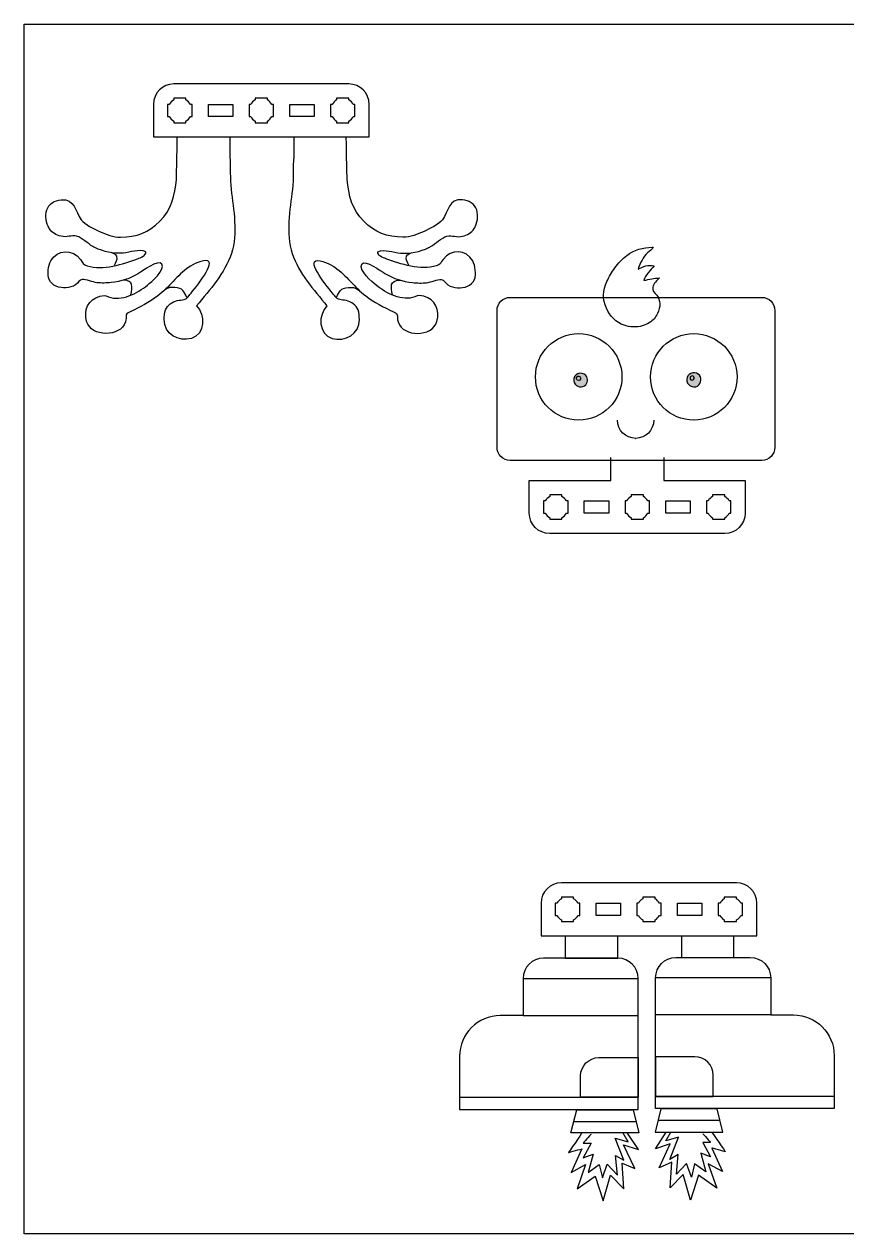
# Model space of a CAD drawing. Extents: x 0 to 879, y 0 to 842.
# Drawn here: x 0 to 573, y 0 to 842 of the extents above; entities that cross this region are included whole.
import ezdxf

# ---------------------------------------------------------------- set-up
doc = ezdxf.new("R2010")
doc.units = 0
doc.header["$MEASUREMENT"] = 0
doc.layers.add('LAYER_1', color=7, linetype='CONTINUOUS')

msp = doc.modelspace()

# ---------------------------------------------------------------- hatches: boundary and pattern name
at = {"layer": 'LAYER_1'}
h = msp.add_hatch(color=250, dxfattribs=at)
h.dxf.hatch_style = 2
edge = h.paths.add_edge_path()
edge.add_spline(control_points=[(390.17, 590.26), (387.18, 588.12), (383.19, 590.23), (382.6, 593.72), (381.83, 598.24), (388.16, 600.75), (391.07, 597.38), (392.83, 595.34), (392.37, 591.83), (390.17, 590.26)], knot_values=[0, 0, 0, 0, 1, 1, 1, 2, 2, 2, 3, 3, 3, 3], degree=3, periodic=0)
edge.add_line((390.17, 590.26), (390.17, 590.26))
h = msp.add_hatch(color=250, dxfattribs=at)
h.dxf.hatch_style = 2
edge = h.paths.add_edge_path()
edge.add_spline(control_points=[(470.82, 592.86), (470.29, 591.3), (469.11, 589.96), (467.51, 589.54), (464.02, 588.61), (460.12, 592.44), (461.46, 596.01), (462.55, 599.67), (467.98, 600.35), (470.2, 597.5), (471.21, 596.19), (471.34, 594.41), (470.82, 592.86)], knot_values=[0, 0, 0, 0, 1, 1, 1, 2, 2, 2, 3, 3, 3, 4, 4, 4, 4], degree=3, periodic=0)
edge.add_line((470.82, 592.86), (470.82, 592.86))

# ---------------------------------------------------------------- linework, layer by layer
msp.add_lwpolyline([(0, 841.89), (878.58, 841.89), (878.58, 0), (0, 0), (0, 841.89)], dxfattribs=at)
at = {"layer": 'LAYER_1', "color": 7}
for points in [[(145.22, 777.6), (128.22, 777.6), (128.22, 786.11), (145.22, 786.11), (145.22, 777.6)], [(201.92, 777.6), (184.91, 777.6), (184.91, 786.11), (201.92, 786.11), (201.92, 777.6)], [(389.92, 510.05), (406.92, 510.05), (406.92, 501.54), (389.92, 501.54), (389.92, 510.05)], [(446.61, 510.05), (463.62, 510.05), (463.62, 501.54), (446.61, 501.54), (446.61, 510.05)], [(415.08, 221.59), (398.07, 221.59), (398.07, 230.1), (415.08, 230.1), (415.08, 221.59)], [(471.77, 221.59), (454.76, 221.59), (454.76, 230.1), (471.77, 230.1), (471.77, 221.59)]]:
    msp.add_lwpolyline(points, dxfattribs=at)
at = {"layer": 'LAYER_1', "color": 250}
for points in [[(106.64, 763.43), (143.49, 763.43)], [(187.63, 763.43), (224.27, 763.43)], [(376.5, 207.42), (413.35, 207.42)], [(457.49, 207.42), (494.13, 207.42)], [(376.57, 191.83), (413.28, 191.83)], [(347.33, 177.66), (427.39, 177.66)], [(519.66, 178.2), (439.6, 178.2)], [(347.33, 151.84), (427.39, 151.84)], [(519.66, 152.38), (439.6, 152.38)], [(303.11, 95.14), (303.11, 86.56)], [(303.11, 86.56), (427.39, 86.56), (427.39, 95.14)], [(563.88, 87.1), (439.6, 87.1), (439.6, 95.68)], [(563.88, 95.68), (563.88, 87.1)], [(427.83, 70.21), (380.65, 70.21), (384.65, 86.33), (423.83, 86.33), (427.83, 70.21)], [(439.16, 70.75), (486.34, 70.75), (482.34, 86.88), (443.16, 86.88), (439.16, 70.75)], [(382.65, 78.27), (425.5, 78.27)], [(484.34, 78.81), (441.49, 78.81)]]:
    msp.add_lwpolyline(points, dxfattribs=at)
for points, knots in [([(143.5, 763.44), (143.5, 763.44), (187.64, 763.44), (187.64, 763.44), (187.64, 763.44), (187.64, 749.75), (187.64, 749.75), (186.93, 742.13), (187.72, 734.71), (186.77, 726.93), (185.04, 712.83), (181.93, 696.09), (186.54, 682.35), (191.23, 668.39), (201.52, 657.11), (210.74, 645.97), (204.53, 639.44), (204.7, 626.29), (214.4, 623.2), (223.16, 620.4), (233.72, 626.43), (233.31, 636.34), (233.21, 638.54), (233.3, 641.06), (232.4, 643.09), (230.97, 646.31), (227.71, 648.81), (224.28, 649.5), (220.39, 650.29), (218.7, 649.33), (215.98, 652.99), (213.83, 655.88), (197.44, 674.75), (203, 677.11), (206.1, 678.43), (213.63, 674.47), (216.22, 672.71), (224.38, 667.17), (229.87, 658.66), (237.72, 652.82), (243.68, 648.38), (250.26, 644.88), (256.99, 641.78), (261.55, 639.68), (259, 638.68), (260.32, 634.64), (263.86, 623.86), (284.07, 624), (287.34, 635.02), (289.62, 642.71), (286.18, 650.59), (278.24, 652.54), (275.77, 653.15), (274.42, 653.13), (272.06, 652.18), (263.36, 648.7), (251.86, 654.65), (245, 660.25), (242.46, 662.32), (232.41, 670.7), (235.04, 674.94), (237.18, 678.41), (248.72, 669.89), (251.17, 668.38), (256.92, 664.81), (263.54, 662.74), (270.25, 662.02), (273.54, 661.67), (276.87, 661.64), (280.17, 661.96), (282.96, 662.24), (287.79, 664.59), (290.34, 664.2), (292.27, 663.9), (293.03, 661.79), (294.98, 660.5), (296.94, 659.2), (299.39, 658.58), (301.71, 658.43), (306.16, 658.15), (311.54, 659.7), (313.42, 664.15), (314.85, 667.51), (314.03, 673.89), (312.27, 677.12), (307.72, 685.45), (297.13, 685.42), (291.68, 678.19), (289.97, 675.92), (289.77, 674.59), (286.87, 673.67), (276.28, 670.35), (261.78, 674.9), (251.86, 678.66), (249.8, 679.44), (245.76, 680.82), (246.09, 683.54), (251.13, 685.67), (256.82, 682.92), (261.95, 682.56), (268.58, 682.09), (275.62, 683.48), (281.62, 686.43), (282.06, 686.65), (282.5, 686.88), (282.93, 687.11), (286.52, 689.06), (290.32, 693.34), (294.29, 694.29), (297.86, 695.15), (301.21, 693.31), (305.04, 694.28), (308.6, 695.18), (311.37, 696.45), (313.32, 699.75), (315.61, 703.62), (316.31, 708.29), (315.03, 712.59), (313.74, 716.9), (309.62, 719.37), (305.05, 719.71), (295.42, 720.41), (295.42, 711.83), (291.14, 705.78), (288.71, 702.34), (282.02, 699.49), (278.33, 697.69), (273.78, 695.46), (268.81, 693.67), (263.68, 693.64), (252.56, 693.58), (244.22, 696.92), (236.34, 704.7), (228.49, 712.45), (225.67, 723.08), (224.85, 733.78), (224.7, 735.83), (224.14, 763.44), (224.28, 763.44), (224.28, 763.44), (240.19, 763.44), (240.19, 763.44), (240.19, 763.44), (240.19, 786.11), (240.19, 786.11), (240.19, 793.94), (233.85, 800.29), (226.02, 800.29), (226.02, 800.29), (104.13, 800.29), (104.13, 800.29), (96.3, 800.29), (89.96, 793.94), (89.96, 786.11), (89.96, 786.11), (89.96, 763.44), (89.96, 763.44), (89.96, 763.44), (106.65, 763.44), (106.65, 763.44)], [0, 0, 0, 0, 1, 1, 1, 2, 2, 2, 3, 3, 3, 4, 4, 4, 5, 5, 5, 6, 6, 6, 7, 7, 7, 8, 8, 8, 9, 9, 9, 10, 10, 10, 11, 11, 11, 12, 12, 12, 13, 13, 13, 14, 14, 14, 15, 15, 15, 16, 16, 16, 17, 17, 17, 18, 18, 18, 19, 19, 19, 20, 20, 20, 21, 21, 21, 22, 22, 22, 23, 23, 23, 24, 24, 24, 25, 25, 25, 26, 26, 26, 27, 27, 27, 28, 28, 28, 29, 29, 29, 30, 30, 30, 31, 31, 31, 32, 32, 32, 33, 33, 33, 34, 34, 34, 35, 35, 35, 36, 36, 36, 37, 37, 37, 38, 38, 38, 39, 39, 39, 40, 40, 40, 41, 41, 41, 42, 42, 42, 43, 43, 43, 44, 44, 44, 45, 45, 45, 46, 46, 46, 47, 47, 47, 48, 48, 48, 49, 49, 49, 50, 50, 50, 51, 51, 51, 52, 52, 52, 53, 53, 53, 53]), ([(143.16, 763.44), (143.16, 763.44), (143.16, 749.75), (143.16, 749.75), (143.86, 742.13), (143.08, 734.71), (144.03, 726.93), (145.75, 712.83), (148.86, 696.09), (144.25, 682.35), (139.57, 668.39), (129.27, 657.11), (120.05, 645.97), (126.27, 639.44), (126.1, 626.29), (116.39, 623.2), (107.63, 620.4), (97.07, 626.43), (97.49, 636.34), (97.58, 638.54), (97.5, 641.06), (98.4, 643.09), (99.82, 646.31), (103.09, 648.81), (106.52, 649.5), (110.4, 650.29), (112.09, 649.33), (114.81, 652.99), (116.96, 655.88), (133.36, 674.75), (127.8, 677.11), (124.7, 678.43), (117.16, 674.47), (114.57, 672.71), (106.41, 667.17), (100.93, 658.66), (93.07, 652.82), (87.12, 648.38), (80.54, 644.88), (73.8, 641.78), (69.25, 639.68), (71.79, 638.68), (70.47, 634.64), (66.93, 623.86), (46.72, 624), (43.46, 635.02), (41.17, 642.71), (44.62, 650.59), (52.55, 652.54), (55.03, 653.15), (56.38, 653.13), (58.74, 652.18), (67.44, 648.7), (78.94, 654.65), (85.8, 660.25), (88.33, 662.32), (98.39, 670.7), (95.76, 674.94), (93.62, 678.41), (82.07, 669.89), (79.63, 668.38), (73.88, 664.81), (67.25, 662.74), (60.54, 662.02), (57.25, 661.67), (53.92, 661.64), (50.63, 661.96), (47.83, 662.24), (43, 664.59), (40.46, 664.2), (38.53, 663.9), (37.77, 661.79), (35.82, 660.5), (33.85, 659.2), (31.41, 658.58), (29.08, 658.43), (24.64, 658.15), (19.26, 659.7), (17.37, 664.15), (15.95, 667.51), (16.77, 673.89), (18.53, 677.12), (23.08, 685.45), (33.66, 685.42), (39.11, 678.19), (40.83, 675.92), (41.02, 674.59), (43.93, 673.67), (54.52, 670.35), (69.01, 674.9), (78.93, 678.66), (80.99, 679.44), (85.03, 680.82), (84.7, 683.54), (79.66, 685.67), (73.98, 682.92), (68.84, 682.56), (62.22, 682.09), (55.17, 683.48), (49.17, 686.43), (48.73, 686.65), (48.29, 686.88), (47.86, 687.11), (44.28, 689.06), (40.48, 693.34), (36.5, 694.29), (32.93, 695.15), (29.59, 693.31), (25.76, 694.28), (22.2, 695.18), (19.42, 696.45), (17.47, 699.75), (15.18, 703.62), (14.49, 708.29), (15.77, 712.59), (17.05, 716.9), (21.18, 719.37), (25.75, 719.71), (35.37, 720.41), (35.37, 711.83), (39.65, 705.78), (42.08, 702.34), (48.77, 699.49), (52.46, 697.69), (57.01, 695.46), (61.99, 693.67), (67.11, 693.64), (78.23, 693.58), (86.57, 696.92), (94.46, 704.7), (102.31, 712.45), (105.12, 723.08), (105.94, 733.78), (106.1, 735.83), (106.66, 763.44), (106.52, 763.44)], [0, 0, 0, 0, 1, 1, 1, 2, 2, 2, 3, 3, 3, 4, 4, 4, 5, 5, 5, 6, 6, 6, 7, 7, 7, 8, 8, 8, 9, 9, 9, 10, 10, 10, 11, 11, 11, 12, 12, 12, 13, 13, 13, 14, 14, 14, 15, 15, 15, 16, 16, 16, 17, 17, 17, 18, 18, 18, 19, 19, 19, 20, 20, 20, 21, 21, 21, 22, 22, 22, 23, 23, 23, 24, 24, 24, 25, 25, 25, 26, 26, 26, 27, 27, 27, 28, 28, 28, 29, 29, 29, 30, 30, 30, 31, 31, 31, 32, 32, 32, 33, 33, 33, 34, 34, 34, 35, 35, 35, 36, 36, 36, 37, 37, 37, 38, 38, 38, 39, 39, 39, 40, 40, 40, 41, 41, 41, 42, 42, 42, 43, 43, 43, 44, 44, 44, 45, 45, 45, 45]), ([(62.96, 674.11), (63.44, 676.26), (65.37, 677.99), (64.38, 680.37), (63.84, 681.67), (61.83, 682.69), (60.5, 682.89)], [0, 0, 0, 0, 1, 1, 1, 2, 2, 2, 2]), ([(267.67, 674.11), (267.18, 676.26), (265.25, 677.99), (266.24, 680.37), (266.79, 681.67), (268.79, 682.69), (270.12, 682.89)], [0, 0, 0, 0, 1, 1, 1, 2, 2, 2, 2]), ([(437.1, 686.74), (430.9, 686.33), (424.41, 685.01), (419.52, 680.91), (416.48, 678.34), (413.37, 675.6), (411.15, 672.28), (409.07, 669.17), (407.13, 666.13), (405.59, 662.7), (402.79, 656.47), (402.44, 650.39), (405.3, 644.17), (407.78, 638.76), (411.87, 634.25), (417.63, 632.34), (421.57, 631.03), (426.27, 630.68), (430.28, 631.96), (431.99, 632.5), (433.6, 633.11), (435.15, 634.02), (437.88, 635.64), (439.51, 637.77), (440.86, 640.61), (441.81, 642.61), (442.62, 645.14), (442.53, 647.38), (442.43, 649.53), (441.72, 651.65), (440.35, 653.31), (438.88, 655.09), (437, 656.23), (437.61, 658.85), (438.21, 661.45), (440.47, 663.62), (442.37, 665.35), (438.5, 665.12), (435.17, 664.35), (431.4, 663.44), (432.55, 667.39), (435.96, 670.67), (438.56, 673.7), (434.83, 674.73), (430.66, 673.21), (427.52, 671.28), (427.79, 673.44), (429.15, 675.76), (430.14, 677.69), (431.09, 679.56), (432.47, 681.35), (433.95, 682.85), (435.02, 683.95), (437.6, 685.33), (437.97, 686.78), (437.68, 686.77), (437.39, 686.75), (437.1, 686.74)], [0, 0, 0, 0, 1, 1, 1, 2, 2, 2, 3, 3, 3, 4, 4, 4, 5, 5, 5, 6, 6, 6, 7, 7, 7, 8, 8, 8, 9, 9, 9, 10, 10, 10, 11, 11, 11, 12, 12, 12, 13, 13, 13, 14, 14, 14, 15, 15, 15, 16, 16, 16, 17, 17, 17, 18, 18, 18, 19, 19, 19, 19]), ([(113.12, 651.61), (111.23, 656.16), (110.43, 658.07), (104.87, 658.61), (102.93, 658.8), (100, 658.86), (97.64, 656.85)], [0, 0, 0, 0, 1, 1, 1, 2, 2, 2, 2]), ([(217.5, 651.61), (219.39, 656.16), (220.2, 658.07), (225.75, 658.61), (227.7, 658.8), (230.62, 658.86), (232.98, 656.85)], [0, 0, 0, 0, 1, 1, 1, 2, 2, 2, 2]), ([(513.48, 651.77), (513.48, 651.77), (338.27, 651.77), (338.27, 651.77), (333.26, 651.77), (329.17, 647.68), (329.17, 642.67), (329.17, 642.67), (329.17, 547.38), (329.17, 547.38), (329.17, 542.38), (333.26, 538.28), (338.27, 538.28), (338.27, 538.28), (513.48, 538.28), (513.48, 538.28), (518.49, 538.28), (522.58, 542.38), (522.58, 547.38), (522.58, 547.38), (522.58, 642.67), (522.58, 642.67), (522.58, 647.68), (518.49, 651.77), (513.48, 651.77)], [0, 0, 0, 0, 1, 1, 1, 2, 2, 2, 3, 3, 3, 4, 4, 4, 5, 5, 5, 6, 6, 6, 7, 7, 7, 8, 8, 8, 8]), ([(390.17, 590.26), (387.18, 588.12), (383.19, 590.23), (382.6, 593.72), (381.83, 598.24), (388.16, 600.75), (391.07, 597.38), (392.83, 595.34), (392.37, 591.83), (390.17, 590.26)], [0, 0, 0, 0, 1, 1, 1, 2, 2, 2, 3, 3, 3, 3]), ([(470.82, 592.86), (470.29, 591.3), (469.11, 589.96), (467.51, 589.54), (464.02, 588.61), (460.12, 592.44), (461.46, 596.01), (462.55, 599.67), (467.98, 600.35), (470.2, 597.5), (471.21, 596.19), (471.34, 594.41), (470.82, 592.86)], [0, 0, 0, 0, 1, 1, 1, 2, 2, 2, 3, 3, 3, 4, 4, 4, 4]), ([(494.13, 192.17), (494.13, 192.17), (494.13, 207.43), (494.13, 207.43), (494.13, 207.43), (510.04, 207.43), (510.04, 207.43), (510.04, 207.43), (510.04, 230.1), (510.04, 230.1), (510.04, 237.93), (503.7, 244.28), (495.87, 244.28), (495.87, 244.28), (373.98, 244.28), (373.98, 244.28), (366.15, 244.28), (359.81, 237.93), (359.81, 230.1), (359.81, 230.1), (359.81, 207.43), (359.81, 207.43), (359.81, 207.43), (376.5, 207.43), (376.5, 207.43), (376.5, 207.43), (376.5, 191.84), (376.5, 191.84), (376.5, 191.84), (413.35, 191.84), (413.35, 191.84), (413.35, 191.84), (413.35, 207.43), (413.35, 207.43), (413.35, 207.43), (457.49, 207.43), (457.49, 207.43), (457.49, 207.43), (457.49, 192.42), (457.49, 192.42)], [0, 0, 0, 0, 1, 1, 1, 2, 2, 2, 3, 3, 3, 4, 4, 4, 5, 5, 5, 6, 6, 6, 7, 7, 7, 8, 8, 8, 9, 9, 9, 10, 10, 10, 11, 11, 11, 12, 12, 12, 13, 13, 13, 13]), ([(427.39, 177.66), (427.39, 177.66), (427.39, 95.14), (427.39, 95.14), (427.39, 95.14), (303.11, 95.14), (303.11, 95.14), (303.11, 95.14), (303.11, 123.49), (303.11, 123.49), (303.11, 139.14), (315.81, 151.84), (331.46, 151.84), (331.46, 151.84), (347.33, 151.84), (347.33, 151.84), (347.33, 151.84), (347.33, 177.66), (347.33, 177.66), (347.33, 185.49), (353.68, 191.84), (361.51, 191.84), (361.51, 191.84), (413.35, 191.84), (413.35, 191.84), (421.12, 191.76), (427.39, 185.44), (427.39, 177.66)], [0, 0, 0, 0, 1, 1, 1, 2, 2, 2, 3, 3, 3, 4, 4, 4, 5, 5, 5, 6, 6, 6, 7, 7, 7, 8, 8, 8, 9, 9, 9, 9]), ([(439.6, 178.2), (439.6, 178.2), (439.6, 95.68), (439.6, 95.68), (439.6, 95.68), (563.88, 95.68), (563.88, 95.68), (563.88, 95.68), (563.88, 124.03), (563.88, 124.03), (563.88, 139.68), (551.18, 152.38), (535.53, 152.38), (535.53, 152.38), (519.66, 152.38), (519.66, 152.38), (519.66, 152.38), (519.66, 178.2), (519.66, 178.2), (519.66, 186.03), (513.31, 192.38), (505.48, 192.38), (505.48, 192.38), (453.64, 192.38), (453.64, 192.38), (445.87, 192.3), (439.6, 185.98), (439.6, 178.2)], [0, 0, 0, 0, 1, 1, 1, 2, 2, 2, 3, 3, 3, 4, 4, 4, 5, 5, 5, 6, 6, 6, 7, 7, 7, 8, 8, 8, 9, 9, 9, 9]), ([(427.39, 122.65), (427.39, 122.65), (400.13, 122.65), (400.13, 122.65), (393.08, 122.65), (387.36, 116.93), (387.36, 109.88), (387.36, 109.88), (387.36, 95.14), (387.36, 95.14), (387.36, 95.14), (427.39, 95.14), (427.39, 95.14), (427.39, 95.14), (427.39, 122.65), (427.39, 122.65)], [0, 0, 0, 0, 1, 1, 1, 2, 2, 2, 3, 3, 3, 4, 4, 4, 5, 5, 5, 5]), ([(439.6, 123.19), (439.6, 123.19), (466.86, 123.19), (466.86, 123.19), (473.91, 123.19), (479.63, 117.48), (479.63, 110.43), (479.63, 110.43), (479.63, 95.68), (479.63, 95.68), (479.63, 95.68), (439.6, 95.68), (439.6, 95.68), (439.6, 95.68), (439.6, 123.19), (439.6, 123.19)], [0, 0, 0, 0, 1, 1, 1, 2, 2, 2, 3, 3, 3, 4, 4, 4, 5, 5, 5, 5]), ([(388.26, 70.11), (388.26, 70.11), (378.57, 56.23), (378.96, 56.48), (379.35, 56.73), (388.26, 59.11), (388.26, 59.11), (388.26, 59.11), (380.82, 42.73), (380.82, 42.73), (380.82, 42.73), (390.8, 48.23), (390.8, 48.23), (390.8, 48.23), (384.87, 31.23), (384.87, 31.23), (384.87, 31.23), (397.57, 40.23), (397.57, 40.23), (397.57, 40.23), (403.05, 22.86), (403.05, 22.86), (403.05, 22.86), (408.24, 40.73), (408.24, 40.73), (408.24, 40.73), (417.35, 31.36), (417.35, 31.36), (417.35, 31.36), (416.18, 49.23), (416.18, 49.23), (416.18, 49.23), (424.99, 45.36), (424.99, 45.36), (424.99, 45.36), (417.25, 61.98), (417.25, 61.98), (417.25, 61.98), (427.54, 58.61), (427.54, 58.61), (427.54, 58.61), (420, 70.11), (420, 70.11)], [0, 0, 0, 0, 1, 1, 1, 2, 2, 2, 3, 3, 3, 4, 4, 4, 5, 5, 5, 6, 6, 6, 7, 7, 7, 8, 8, 8, 9, 9, 9, 10, 10, 10, 11, 11, 11, 12, 12, 12, 13, 13, 13, 14, 14, 14, 14]), ([(394.62, 69.23), (394.25, 68.86), (389.12, 63.11), (389.12, 63.11), (389.12, 63.11), (394.62, 63.11), (394.62, 63.11), (394.62, 63.11), (389.12, 52.98), (389.12, 52.98), (389.12, 52.98), (396, 55.48), (396, 55.48), (396, 55.48), (392.56, 42.61), (392.56, 42.61), (392.56, 42.61), (400.25, 48.23), (400.25, 48.23), (400.25, 48.23), (402.5, 38.98), (402.5, 38.98), (402.5, 38.98), (405.88, 48.36), (405.88, 48.36), (405.88, 48.36), (413, 40.86), (413, 40.86), (413, 40.86), (411.75, 54.54), (411.75, 54.54), (411.75, 54.54), (417.48, 51.26), (417.48, 51.26), (417.48, 51.26), (411.5, 66.61), (411.5, 66.61), (411.5, 66.61), (420.38, 64.11), (420.38, 64.11), (420.38, 64.11), (416.88, 70.11), (416.88, 70.11)], [0, 0, 0, 0, 1, 1, 1, 2, 2, 2, 3, 3, 3, 4, 4, 4, 5, 5, 5, 6, 6, 6, 7, 7, 7, 8, 8, 8, 9, 9, 9, 10, 10, 10, 11, 11, 11, 12, 12, 12, 13, 13, 13, 14, 14, 14, 14]), ([(478.73, 70.65), (478.73, 70.65), (488.42, 56.78), (488.03, 57.03), (487.64, 57.28), (478.73, 59.65), (478.73, 59.65), (478.73, 59.65), (486.17, 43.28), (486.17, 43.28), (486.17, 43.28), (476.19, 48.78), (476.19, 48.78), (476.19, 48.78), (482.12, 31.78), (482.12, 31.78), (482.12, 31.78), (469.42, 40.78), (469.42, 40.78), (469.42, 40.78), (463.94, 23.4), (463.94, 23.4), (463.94, 23.4), (458.75, 41.28), (458.75, 41.28), (458.75, 41.28), (449.64, 31.9), (449.64, 31.9), (449.64, 31.9), (450.81, 49.78), (450.81, 49.78), (450.81, 49.78), (442, 45.9), (442, 45.9), (442, 45.9), (449.74, 62.53), (449.74, 62.53), (449.74, 62.53), (439.45, 59.15), (439.45, 59.15), (439.45, 59.15), (447, 70.65), (447, 70.65)], [0, 0, 0, 0, 1, 1, 1, 2, 2, 2, 3, 3, 3, 4, 4, 4, 5, 5, 5, 6, 6, 6, 7, 7, 7, 8, 8, 8, 9, 9, 9, 10, 10, 10, 11, 11, 11, 12, 12, 12, 13, 13, 13, 14, 14, 14, 14]), ([(472.37, 69.78), (472.74, 69.4), (477.87, 63.65), (477.87, 63.65), (477.87, 63.65), (472.37, 63.65), (472.37, 63.65), (472.37, 63.65), (477.87, 53.53), (477.87, 53.53), (477.87, 53.53), (470.99, 56.03), (470.99, 56.03), (470.99, 56.03), (474.43, 43.15), (474.43, 43.15), (474.43, 43.15), (466.74, 48.78), (466.74, 48.78), (466.74, 48.78), (464.49, 39.53), (464.49, 39.53), (464.49, 39.53), (461.12, 48.9), (461.12, 48.9), (461.12, 48.9), (453.99, 41.4), (453.99, 41.4), (453.99, 41.4), (455.24, 55.09), (455.24, 55.09), (455.24, 55.09), (449.51, 51.81), (449.51, 51.81), (449.51, 51.81), (455.49, 67.15), (455.49, 67.15), (455.49, 67.15), (446.62, 64.65), (446.62, 64.65), (446.62, 64.65), (450.12, 70.65), (450.12, 70.65)], [0, 0, 0, 0, 1, 1, 1, 2, 2, 2, 3, 3, 3, 4, 4, 4, 5, 5, 5, 6, 6, 6, 7, 7, 7, 8, 8, 8, 9, 9, 9, 10, 10, 10, 11, 11, 11, 12, 12, 12, 13, 13, 13, 14, 14, 14, 14])]:
    msp.add_open_spline(points, degree=3, knots=knots, dxfattribs=at)
at = {"layer": 'LAYER_1', "color": 7}
for points, knots in [([(116.88, 777.6), (116.88, 777.6), (115.74, 777.6), (115.74, 777.6), (114.99, 776.31), (113.92, 775.24), (112.63, 774.49), (112.63, 774.49), (112.63, 773.35), (112.63, 773.35), (112.63, 773.35), (108.37, 773.35), (108.37, 773.35), (108.37, 773.35), (104.12, 773.35), (104.12, 773.35), (104.12, 773.35), (104.12, 774.49), (104.12, 774.49), (102.83, 775.24), (101.75, 776.31), (101.01, 777.6), (101.01, 777.6), (99.87, 777.6), (99.87, 777.6), (99.87, 777.6), (99.87, 781.86), (99.87, 781.86), (99.87, 781.86), (99.87, 786.11), (99.87, 786.11), (99.87, 786.11), (101.01, 786.11), (101.01, 786.11), (101.75, 787.4), (102.83, 788.48), (104.12, 789.22), (104.12, 789.22), (104.12, 790.36), (104.12, 790.36), (104.12, 790.36), (108.37, 790.36), (108.37, 790.36), (108.37, 790.36), (112.63, 790.36), (112.63, 790.36), (112.63, 790.36), (112.63, 789.22), (112.63, 789.22), (113.92, 788.48), (114.99, 787.4), (115.74, 786.11), (115.74, 786.11), (116.88, 786.11), (116.88, 786.11), (116.88, 786.11), (116.88, 781.86), (116.88, 781.86), (116.88, 781.86), (116.88, 777.6), (116.88, 777.6)], [0, 0, 0, 0, 1, 1, 1, 2, 2, 2, 3, 3, 3, 4, 4, 4, 5, 5, 5, 6, 6, 6, 7, 7, 7, 8, 8, 8, 9, 9, 9, 10, 10, 10, 11, 11, 11, 12, 12, 12, 13, 13, 13, 14, 14, 14, 15, 15, 15, 16, 16, 16, 17, 17, 17, 18, 18, 18, 19, 19, 19, 20, 20, 20, 20]), ([(173.57, 777.6), (173.57, 777.6), (172.43, 777.6), (172.43, 777.6), (171.69, 776.31), (170.61, 775.24), (169.32, 774.49), (169.32, 774.49), (169.32, 773.35), (169.32, 773.35), (169.32, 773.35), (165.07, 773.35), (165.07, 773.35), (165.07, 773.35), (160.81, 773.35), (160.81, 773.35), (160.81, 773.35), (160.81, 774.49), (160.81, 774.49), (159.52, 775.24), (158.45, 776.31), (157.7, 777.6), (157.7, 777.6), (156.56, 777.6), (156.56, 777.6), (156.56, 777.6), (156.56, 781.86), (156.56, 781.86), (156.56, 781.86), (156.56, 786.11), (156.56, 786.11), (156.56, 786.11), (157.7, 786.11), (157.7, 786.11), (158.45, 787.4), (159.52, 788.48), (160.81, 789.22), (160.81, 789.22), (160.81, 790.36), (160.81, 790.36), (160.81, 790.36), (165.07, 790.36), (165.07, 790.36), (165.07, 790.36), (169.32, 790.36), (169.32, 790.36), (169.32, 790.36), (169.32, 789.22), (169.32, 789.22), (170.61, 788.48), (171.69, 787.4), (172.43, 786.11), (172.43, 786.11), (173.57, 786.11), (173.57, 786.11), (173.57, 786.11), (173.57, 781.86), (173.57, 781.86), (173.57, 781.86), (173.57, 777.6), (173.57, 777.6)], [0, 0, 0, 0, 1, 1, 1, 2, 2, 2, 3, 3, 3, 4, 4, 4, 5, 5, 5, 6, 6, 6, 7, 7, 7, 8, 8, 8, 9, 9, 9, 10, 10, 10, 11, 11, 11, 12, 12, 12, 13, 13, 13, 14, 14, 14, 15, 15, 15, 16, 16, 16, 17, 17, 17, 18, 18, 18, 19, 19, 19, 20, 20, 20, 20]), ([(230.26, 777.6), (230.26, 777.6), (229.13, 777.6), (229.13, 777.6), (228.38, 776.31), (227.3, 775.24), (226.01, 774.49), (226.01, 774.49), (226.01, 773.35), (226.01, 773.35), (226.01, 773.35), (221.76, 773.35), (221.76, 773.35), (221.76, 773.35), (217.51, 773.35), (217.51, 773.35), (217.51, 773.35), (217.51, 774.49), (217.51, 774.49), (216.22, 775.24), (215.14, 776.31), (214.39, 777.6), (214.39, 777.6), (213.26, 777.6), (213.26, 777.6), (213.26, 777.6), (213.26, 781.86), (213.26, 781.86), (213.26, 781.86), (213.26, 786.11), (213.26, 786.11), (213.26, 786.11), (214.39, 786.11), (214.39, 786.11), (215.14, 787.4), (216.22, 788.48), (217.51, 789.22), (217.51, 789.22), (217.51, 790.36), (217.51, 790.36), (217.51, 790.36), (221.76, 790.36), (221.76, 790.36), (221.76, 790.36), (226.01, 790.36), (226.01, 790.36), (226.01, 790.36), (226.01, 789.22), (226.01, 789.22), (227.3, 788.48), (228.38, 787.4), (229.13, 786.11), (229.13, 786.11), (230.26, 786.11), (230.26, 786.11), (230.26, 786.11), (230.26, 781.86), (230.26, 781.86), (230.26, 781.86), (230.26, 777.6), (230.26, 777.6)], [0, 0, 0, 0, 1, 1, 1, 2, 2, 2, 3, 3, 3, 4, 4, 4, 5, 5, 5, 6, 6, 6, 7, 7, 7, 8, 8, 8, 9, 9, 9, 10, 10, 10, 11, 11, 11, 12, 12, 12, 13, 13, 13, 14, 14, 14, 15, 15, 15, 16, 16, 16, 17, 17, 17, 18, 18, 18, 19, 19, 19, 20, 20, 20, 20]), ([(416.1, 596.41), (416.1, 613.03), (402.62, 626.5), (386, 626.5), (369.38, 626.5), (355.91, 613.03), (355.91, 596.41), (355.91, 579.79), (369.38, 566.32), (386, 566.32), (402.62, 566.32), (416.1, 579.79), (416.1, 596.41)], [0, 0, 0, 0, 1, 1, 1, 2, 2, 2, 3, 3, 3, 4, 4, 4, 4]), ([(496.25, 596.41), (496.25, 613.03), (482.77, 626.5), (466.15, 626.5), (449.54, 626.5), (436.06, 613.03), (436.06, 596.41), (436.06, 579.79), (449.54, 566.32), (466.15, 566.32), (482.77, 566.32), (496.25, 579.79), (496.25, 596.41)], [0, 0, 0, 0, 1, 1, 1, 2, 2, 2, 3, 3, 3, 4, 4, 4, 4]), ([(438.26, 566.23), (438.26, 566.23), (438.26, 566.23), (438.26, 566.23), (438.26, 559.28), (432.61, 553.63), (425.66, 553.63), (425.66, 553.63), (425.68, 553.63), (425.68, 553.63), (418.72, 553.63), (413.08, 559.28), (413.08, 566.23)], [0, 0, 0, 0, 1, 1, 1, 2, 2, 2, 3, 3, 3, 4, 4, 4, 4]), ([(445.19, 540.2), (445.19, 540.2), (445.19, 524.22), (445.19, 524.22), (445.19, 524.22), (501.88, 524.22), (501.88, 524.22), (501.88, 524.22), (501.88, 501.54), (501.88, 501.54), (501.88, 493.72), (495.54, 487.37), (487.71, 487.37), (487.71, 487.37), (365.82, 487.37), (365.82, 487.37), (358, 487.37), (351.65, 493.72), (351.65, 501.54), (351.65, 501.54), (351.65, 524.22), (351.65, 524.22), (351.65, 524.22), (408.34, 524.22), (408.34, 524.22), (408.34, 524.22), (408.34, 540.2), (408.34, 540.2)], [0, 0, 0, 0, 1, 1, 1, 2, 2, 2, 3, 3, 3, 4, 4, 4, 5, 5, 5, 6, 6, 6, 7, 7, 7, 8, 8, 8, 9, 9, 9, 9]), ([(361.57, 510.05), (361.57, 510.05), (362.71, 510.05), (362.71, 510.05), (363.45, 511.34), (364.53, 512.42), (365.82, 513.16), (365.82, 513.16), (365.82, 514.3), (365.82, 514.3), (365.82, 514.3), (370.07, 514.3), (370.07, 514.3), (370.07, 514.3), (374.33, 514.3), (374.33, 514.3), (374.33, 514.3), (374.33, 513.16), (374.33, 513.16), (375.62, 512.42), (376.69, 511.34), (377.44, 510.05), (377.44, 510.05), (378.58, 510.05), (378.58, 510.05), (378.58, 510.05), (378.58, 505.8), (378.58, 505.8), (378.58, 505.8), (378.58, 501.54), (378.58, 501.54), (378.58, 501.54), (377.44, 501.54), (377.44, 501.54), (376.69, 500.25), (375.62, 499.18), (374.33, 498.43), (374.33, 498.43), (374.33, 497.29), (374.33, 497.29), (374.33, 497.29), (370.07, 497.29), (370.07, 497.29), (370.07, 497.29), (365.82, 497.29), (365.82, 497.29), (365.82, 497.29), (365.82, 498.43), (365.82, 498.43), (364.53, 499.18), (363.45, 500.25), (362.71, 501.54), (362.71, 501.54), (361.57, 501.54), (361.57, 501.54), (361.57, 501.54), (361.57, 505.8), (361.57, 505.8), (361.57, 505.8), (361.57, 510.05), (361.57, 510.05)], [0, 0, 0, 0, 1, 1, 1, 2, 2, 2, 3, 3, 3, 4, 4, 4, 5, 5, 5, 6, 6, 6, 7, 7, 7, 8, 8, 8, 9, 9, 9, 10, 10, 10, 11, 11, 11, 12, 12, 12, 13, 13, 13, 14, 14, 14, 15, 15, 15, 16, 16, 16, 17, 17, 17, 18, 18, 18, 19, 19, 19, 20, 20, 20, 20]), ([(418.26, 510.05), (418.26, 510.05), (419.4, 510.05), (419.4, 510.05), (420.15, 511.34), (421.22, 512.42), (422.51, 513.16), (422.51, 513.16), (422.51, 514.3), (422.51, 514.3), (422.51, 514.3), (426.77, 514.3), (426.77, 514.3), (426.77, 514.3), (431.02, 514.3), (431.02, 514.3), (431.02, 514.3), (431.02, 513.16), (431.02, 513.16), (432.31, 512.42), (433.39, 511.34), (434.13, 510.05), (434.13, 510.05), (435.27, 510.05), (435.27, 510.05), (435.27, 510.05), (435.27, 505.8), (435.27, 505.8), (435.27, 505.8), (435.27, 501.54), (435.27, 501.54), (435.27, 501.54), (434.13, 501.54), (434.13, 501.54), (433.39, 500.25), (432.31, 499.18), (431.02, 498.43), (431.02, 498.43), (431.02, 497.29), (431.02, 497.29), (431.02, 497.29), (426.77, 497.29), (426.77, 497.29), (426.77, 497.29), (422.51, 497.29), (422.51, 497.29), (422.51, 497.29), (422.51, 498.43), (422.51, 498.43), (421.22, 499.18), (420.15, 500.25), (419.4, 501.54), (419.4, 501.54), (418.26, 501.54), (418.26, 501.54), (418.26, 501.54), (418.26, 505.8), (418.26, 505.8), (418.26, 505.8), (418.26, 510.05), (418.26, 510.05)], [0, 0, 0, 0, 1, 1, 1, 2, 2, 2, 3, 3, 3, 4, 4, 4, 5, 5, 5, 6, 6, 6, 7, 7, 7, 8, 8, 8, 9, 9, 9, 10, 10, 10, 11, 11, 11, 12, 12, 12, 13, 13, 13, 14, 14, 14, 15, 15, 15, 16, 16, 16, 17, 17, 17, 18, 18, 18, 19, 19, 19, 20, 20, 20, 20]), ([(474.96, 510.05), (474.96, 510.05), (476.09, 510.05), (476.09, 510.05), (476.84, 511.34), (477.92, 512.42), (479.21, 513.16), (479.21, 513.16), (479.21, 514.3), (479.21, 514.3), (479.21, 514.3), (483.46, 514.3), (483.46, 514.3), (483.46, 514.3), (487.71, 514.3), (487.71, 514.3), (487.71, 514.3), (487.71, 513.16), (487.71, 513.16), (489, 512.42), (490.08, 511.34), (490.83, 510.05), (490.83, 510.05), (491.96, 510.05), (491.96, 510.05), (491.96, 510.05), (491.96, 505.8), (491.96, 505.8), (491.96, 505.8), (491.96, 501.54), (491.96, 501.54), (491.96, 501.54), (490.83, 501.54), (490.83, 501.54), (490.08, 500.25), (489, 499.18), (487.71, 498.43), (487.71, 498.43), (487.71, 497.29), (487.71, 497.29), (487.71, 497.29), (483.46, 497.29), (483.46, 497.29), (483.46, 497.29), (479.21, 497.29), (479.21, 497.29), (479.21, 497.29), (479.21, 498.43), (479.21, 498.43), (477.92, 499.18), (476.84, 500.25), (476.09, 501.54), (476.09, 501.54), (474.96, 501.54), (474.96, 501.54), (474.96, 501.54), (474.96, 505.8), (474.96, 505.8), (474.96, 505.8), (474.96, 510.05), (474.96, 510.05)], [0, 0, 0, 0, 1, 1, 1, 2, 2, 2, 3, 3, 3, 4, 4, 4, 5, 5, 5, 6, 6, 6, 7, 7, 7, 8, 8, 8, 9, 9, 9, 10, 10, 10, 11, 11, 11, 12, 12, 12, 13, 13, 13, 14, 14, 14, 15, 15, 15, 16, 16, 16, 17, 17, 17, 18, 18, 18, 19, 19, 19, 20, 20, 20, 20]), ([(386.73, 221.59), (386.73, 221.59), (385.59, 221.59), (385.59, 221.59), (384.85, 220.3), (383.77, 219.23), (382.48, 218.48), (382.48, 218.48), (382.48, 217.34), (382.48, 217.34), (382.48, 217.34), (378.23, 217.34), (378.23, 217.34), (378.23, 217.34), (373.98, 217.34), (373.98, 217.34), (373.98, 217.34), (373.98, 218.48), (373.98, 218.48), (372.69, 219.23), (371.61, 220.3), (370.86, 221.59), (370.86, 221.59), (369.72, 221.59), (369.72, 221.59), (369.72, 221.59), (369.72, 225.85), (369.72, 225.85), (369.72, 225.85), (369.72, 230.1), (369.72, 230.1), (369.72, 230.1), (370.86, 230.1), (370.86, 230.1), (371.61, 231.39), (372.69, 232.47), (373.98, 233.21), (373.98, 233.21), (373.98, 234.35), (373.98, 234.35), (373.98, 234.35), (378.23, 234.35), (378.23, 234.35), (378.23, 234.35), (382.48, 234.35), (382.48, 234.35), (382.48, 234.35), (382.48, 233.21), (382.48, 233.21), (383.77, 232.47), (384.85, 231.39), (385.59, 230.1), (385.59, 230.1), (386.73, 230.1), (386.73, 230.1), (386.73, 230.1), (386.73, 225.85), (386.73, 225.85), (386.73, 225.85), (386.73, 221.59), (386.73, 221.59)], [0, 0, 0, 0, 1, 1, 1, 2, 2, 2, 3, 3, 3, 4, 4, 4, 5, 5, 5, 6, 6, 6, 7, 7, 7, 8, 8, 8, 9, 9, 9, 10, 10, 10, 11, 11, 11, 12, 12, 12, 13, 13, 13, 14, 14, 14, 15, 15, 15, 16, 16, 16, 17, 17, 17, 18, 18, 18, 19, 19, 19, 20, 20, 20, 20]), ([(443.42, 221.59), (443.42, 221.59), (442.29, 221.59), (442.29, 221.59), (441.54, 220.3), (440.46, 219.23), (439.17, 218.48), (439.17, 218.48), (439.17, 217.34), (439.17, 217.34), (439.17, 217.34), (434.92, 217.34), (434.92, 217.34), (434.92, 217.34), (430.67, 217.34), (430.67, 217.34), (430.67, 217.34), (430.67, 218.48), (430.67, 218.48), (429.38, 219.23), (428.3, 220.3), (427.56, 221.59), (427.56, 221.59), (426.42, 221.59), (426.42, 221.59), (426.42, 221.59), (426.42, 225.85), (426.42, 225.85), (426.42, 225.85), (426.42, 230.1), (426.42, 230.1), (426.42, 230.1), (427.56, 230.1), (427.56, 230.1), (428.3, 231.39), (429.38, 232.47), (430.67, 233.21), (430.67, 233.21), (430.67, 234.35), (430.67, 234.35), (430.67, 234.35), (434.92, 234.35), (434.92, 234.35), (434.92, 234.35), (439.17, 234.35), (439.17, 234.35), (439.17, 234.35), (439.17, 233.21), (439.17, 233.21), (440.46, 232.47), (441.54, 231.39), (442.29, 230.1), (442.29, 230.1), (443.42, 230.1), (443.42, 230.1), (443.42, 230.1), (443.42, 225.85), (443.42, 225.85), (443.42, 225.85), (443.42, 221.59), (443.42, 221.59)], [0, 0, 0, 0, 1, 1, 1, 2, 2, 2, 3, 3, 3, 4, 4, 4, 5, 5, 5, 6, 6, 6, 7, 7, 7, 8, 8, 8, 9, 9, 9, 10, 10, 10, 11, 11, 11, 12, 12, 12, 13, 13, 13, 14, 14, 14, 15, 15, 15, 16, 16, 16, 17, 17, 17, 18, 18, 18, 19, 19, 19, 20, 20, 20, 20]), ([(500.12, 221.59), (500.12, 221.59), (498.98, 221.59), (498.98, 221.59), (498.23, 220.3), (497.16, 219.23), (495.87, 218.48), (495.87, 218.48), (495.87, 217.34), (495.87, 217.34), (495.87, 217.34), (491.61, 217.34), (491.61, 217.34), (491.61, 217.34), (487.36, 217.34), (487.36, 217.34), (487.36, 217.34), (487.36, 218.48), (487.36, 218.48), (486.07, 219.23), (485, 220.3), (484.25, 221.59), (484.25, 221.59), (483.11, 221.59), (483.11, 221.59), (483.11, 221.59), (483.11, 225.85), (483.11, 225.85), (483.11, 225.85), (483.11, 230.1), (483.11, 230.1), (483.11, 230.1), (484.25, 230.1), (484.25, 230.1), (485, 231.39), (486.07, 232.47), (487.36, 233.21), (487.36, 233.21), (487.36, 234.35), (487.36, 234.35), (487.36, 234.35), (491.61, 234.35), (491.61, 234.35), (491.61, 234.35), (495.87, 234.35), (495.87, 234.35), (495.87, 234.35), (495.87, 233.21), (495.87, 233.21), (497.16, 232.47), (498.23, 231.39), (498.98, 230.1), (498.98, 230.1), (500.12, 230.1), (500.12, 230.1), (500.12, 230.1), (500.12, 225.85), (500.12, 225.85), (500.12, 225.85), (500.12, 221.59), (500.12, 221.59)], [0, 0, 0, 0, 1, 1, 1, 2, 2, 2, 3, 3, 3, 4, 4, 4, 5, 5, 5, 6, 6, 6, 7, 7, 7, 8, 8, 8, 9, 9, 9, 10, 10, 10, 11, 11, 11, 12, 12, 12, 13, 13, 13, 14, 14, 14, 15, 15, 15, 16, 16, 16, 17, 17, 17, 18, 18, 18, 19, 19, 19, 20, 20, 20, 20])]:
    msp.add_open_spline(points, degree=3, knots=knots, dxfattribs=at)
at = {"layer": 'LAYER_1'}
for points, knots in [([(437.1, 686.74), (430.9, 686.33), (424.41, 685.01), (419.52, 680.91), (416.48, 678.34), (413.37, 675.6), (411.15, 672.28), (409.07, 669.17), (407.13, 666.13), (405.59, 662.7), (402.79, 656.47), (402.44, 650.39), (405.3, 644.17), (407.78, 638.76), (411.87, 634.25), (417.63, 632.34), (421.57, 631.03), (426.27, 630.68), (430.28, 631.96), (431.99, 632.5), (433.6, 633.11), (435.15, 634.02), (437.88, 635.64), (439.51, 637.77), (440.86, 640.61), (441.81, 642.61), (442.62, 645.14), (442.53, 647.38), (442.43, 649.53), (441.72, 651.65), (440.35, 653.31), (438.88, 655.09), (437, 656.23), (437.61, 658.85), (438.21, 661.45), (440.47, 663.62), (442.37, 665.35), (438.5, 665.12), (435.17, 664.35), (431.4, 663.44), (432.55, 667.39), (435.96, 670.67), (438.56, 673.7), (434.83, 674.73), (430.66, 673.21), (427.52, 671.28), (427.79, 673.44), (429.15, 675.76), (430.14, 677.69), (431.09, 679.56), (432.47, 681.35), (433.95, 682.85), (435.02, 683.95), (437.6, 685.33), (437.97, 686.78), (437.68, 686.77), (437.39, 686.75), (437.1, 686.74)], [0, 0, 0, 0, 1, 1, 1, 2, 2, 2, 3, 3, 3, 4, 4, 4, 5, 5, 5, 6, 6, 6, 7, 7, 7, 8, 8, 8, 9, 9, 9, 10, 10, 10, 11, 11, 11, 12, 12, 12, 13, 13, 13, 14, 14, 14, 15, 15, 15, 16, 16, 16, 17, 17, 17, 18, 18, 18, 19, 19, 19, 19]), ([(513.48, 651.77), (513.48, 651.77), (338.27, 651.77), (338.27, 651.77), (333.26, 651.77), (329.17, 647.68), (329.17, 642.67), (329.17, 642.67), (329.17, 547.38), (329.17, 547.38), (329.17, 542.38), (333.26, 538.28), (338.27, 538.28), (338.27, 538.28), (513.48, 538.28), (513.48, 538.28), (518.49, 538.28), (522.58, 542.38), (522.58, 547.38), (522.58, 547.38), (522.58, 642.67), (522.58, 642.67), (522.58, 647.68), (518.49, 651.77), (513.48, 651.77)], [0, 0, 0, 0, 1, 1, 1, 2, 2, 2, 3, 3, 3, 4, 4, 4, 5, 5, 5, 6, 6, 6, 7, 7, 7, 8, 8, 8, 8]), ([(390.17, 590.26), (387.18, 588.12), (383.19, 590.23), (382.6, 593.72), (381.83, 598.24), (388.16, 600.75), (391.07, 597.38), (392.83, 595.34), (392.37, 591.83), (390.17, 590.26)], [0, 0, 0, 0, 1, 1, 1, 2, 2, 2, 3, 3, 3, 3]), ([(470.82, 592.86), (470.29, 591.3), (469.11, 589.96), (467.51, 589.54), (464.02, 588.61), (460.12, 592.44), (461.46, 596.01), (462.55, 599.67), (467.98, 600.35), (470.2, 597.5), (471.21, 596.19), (471.34, 594.41), (470.82, 592.86)], [0, 0, 0, 0, 1, 1, 1, 2, 2, 2, 3, 3, 3, 4, 4, 4, 4]), ([(387.31, 595.92), (387.12, 596.59), (386.43, 597.1), (385.51, 596.85), (383.66, 596.34), (384.29, 593.61), (386.22, 593.98), (387.1, 594.15), (387.52, 595.16), (387.31, 595.92)], [0, 0, 0, 0, 1, 1, 1, 2, 2, 2, 3, 3, 3, 3]), ([(464.08, 596.75), (464.57, 597.12), (465.27, 597.23), (465.8, 596.88), (466.52, 596.39), (466.62, 595.3), (466.02, 594.67), (465.56, 594.19), (464.76, 594.08), (464.19, 594.43), (463.81, 594.67), (463.57, 595.09), (463.51, 595.52), (463.45, 596.03), (463.68, 596.45), (464.08, 596.75)], [0, 0, 0, 0, 1, 1, 1, 2, 2, 2, 3, 3, 3, 4, 4, 4, 5, 5, 5, 5])]:
    msp.add_open_spline(points, degree=3, knots=knots, dxfattribs=at)
at = {"layer": 'LAYER_1', "color": 250}
for points in [[(74.29, 653.44), (75.31, 659.57), (76.42, 663.35), (68.97, 663.73)], [(256.33, 653.44), (255.31, 659.57), (254.21, 663.35), (261.65, 663.73)]]:
    msp.add_open_spline(points, degree=3, dxfattribs=at)

doc.saveas('drawing.dxf')
